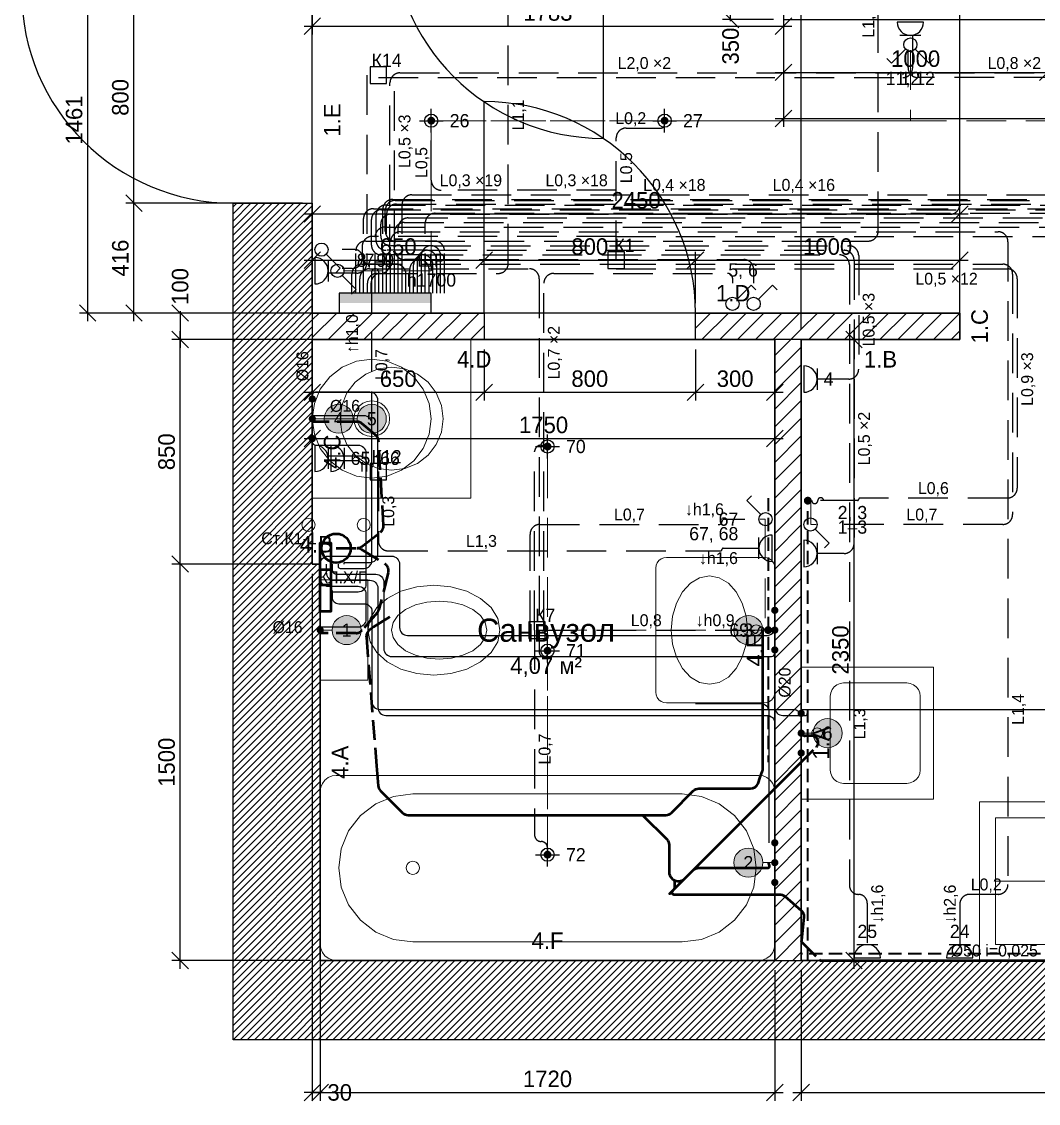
# Model space of a CAD drawing. Header units: millimetres. Extents: x -1100 to 7951, y -541 to 6973.
# Drawn here: x -1100 to 2747, y -541 to 3553 of the extents above; entities that cross this region are included whole.
import ezdxf
from ezdxf.enums import TextEntityAlignment as Align

# ---------------------------------------------------------------- set-up
doc = ezdxf.new("R2010")
doc.units = ezdxf.units.MM
for name, pattern in [('E_CABLE_DASH', [225, 150, -75]), ('E_LED_DASH', [75, 50, -25]), ('P_SURFACE_DASH', [105, 75, -30])]:
    doc.linetypes.add(name, pattern=pattern)
doc.layers.add('A-AREA', color=8, linetype='Continuous', plot=False)
for name, color, linetype in [('A-DIMS', 2, 'Continuous'), ('A-DOOR', 3, 'Continuous'), ('A-TEXT', 7, 'Continuous'), ('A-WALL', 7, 'Continuous'), ('E-BOARD', 1, 'Continuous'), ('E-LED', 221, 'E_LED_DASH'), ('E-LIGHT', 6, 'Continuous'), ('E-LINK', 5, 'E_CABLE_DASH'), ('E-SOCKET', 1, 'Continuous'), ('E-SWITCH', 5, 'Continuous'), ('E-TEXT', 7, 'Continuous'), ('L-TEXT', 7, 'Continuous'), ('P-COLD', 5, 'Continuous'), ('P-FIXT', 7, 'Continuous'), ('P-HOT', 1, 'Continuous'), ('P-RISER', 7, 'Continuous'), ('P-SEWER', 34, 'Continuous'), ('P-SYMB', 8, 'Continuous'), ('P-TEXT', 7, 'Continuous'), ('W-BOX', 1, 'Continuous'), ('W-CABLE-DEVICE', 1, 'E_CABLE_DASH'), ('W-CABLE-DEVICE-RCD', 1, 'E_CABLE_DASH'), ('W-CABLE-LIGHT', 1, 'E_CABLE_DASH'), ('W-CABLE-LOW', 1, 'E_CABLE_DASH'), ('W-CABLE-SOCKET', 1, 'E_CABLE_DASH'), ('W-CABLE-SOCKET-RCD', 1, 'E_CABLE_DASH'), ('W-TEXT', 7, 'Continuous')]:
    doc.layers.add(name, color=color, linetype=linetype)
doc.styles.add('PLEX_LIGHT', font='IBMPlexSans-Light.ttf')
doc.dimstyles.new('PLAN', dxfattribs={"dimscale": 25, "dimtxt": 2.5, "dimasz": 2.5, "dimexe": 1.25, "dimexo": 1.5, "dimgap": 0.8, "dimtad": 1, "dimdec": 0, "dimtxsty": 'PLEX_LIGHT', "dimtsz": 1.25, "dimcen": 2.5, "dimdle": 1.25, "dimclrd": 2, "dimclre": 2, "dimclrt": 2, "dimazin": 3, "dimtfac": 1, "dimtmove": 0, "dimatfit": 3})

# ---------------------------------------------------------------- blocks, each defined once
blk = doc.blocks.new('E_SOCKET')
at = {"color": 0}
for p, q in [((-1.6, 2.4), (1.6, 2.4)), ((-2, 0.4), (2, 0.4))]:
    blk.add_line(p, q, dxfattribs=at)
blk.add_arc((0, 0.4), 2, 0, 180, dxfattribs=at)
at = {"style": 'PLEX_LIGHT', "flags": 1}
for tag in ['GROUP', 'H', 'ID']:
    blk.add_attdef(tag, (0, 0), '', height=2, dxfattribs=at)
blk = doc.blocks.new('E_LED_OUTPUT')
h = blk.add_hatch(color=0)
h.dxf.hatch_style = 1
edge = h.paths.add_edge_path()
edge.add_arc((0, 1), 0.6, 0, 360)
at = {"color": 0}
for centre, start, end in [((0, 2.95), 90, 270), ((0, 2.05), 270, 90)]:
    blk.add_arc(centre, 0.45, start, end, dxfattribs=at)
at = {"style": 'PLEX_LIGHT', "flags": 1}
for tag in ['GROUP', 'H', 'ID']:
    blk.add_attdef(tag, (0, 0), '', height=2, dxfattribs=at)
blk = doc.blocks.new('E_SWITCH')
at = {"color": 0}
for p, q in [((0.71, 2.11), (2.83, 4.23)), ((2.83, 4.23), (3.54, 3.52))]:
    blk.add_line(p, q, dxfattribs=at)
blk.add_circle((0, 1.4), 1, dxfattribs=at)
at = {"style": 'PLEX_LIGHT', "flags": 1}
for tag in ['GROUP', 'H', 'ID']:
    blk.add_attdef(tag, (0, 0), '', height=2, dxfattribs=at)
blk = doc.blocks.new('E_SWITCH2')
at = {"color": 0}
for p, q in [((-2.83, 4.23), (-3.54, 3.52)), ((-0.71, 2.11), (-2.83, 4.23)), ((0.71, 2.11), (2.83, 4.23)), ((2.83, 4.23), (3.54, 3.52))]:
    blk.add_line(p, q, dxfattribs=at)
blk.add_circle((0, 1.4), 1, dxfattribs=at)
at = {"style": 'PLEX_LIGHT', "flags": 1}
for tag in ['GROUP', 'H', 'ID']:
    blk.add_attdef(tag, (0, 0), '', height=2, dxfattribs=at)
blk = doc.blocks.new('E_DOWNLIGHT')
h = blk.add_hatch(color=0)
h.dxf.hatch_style = 1
edge = h.paths.add_edge_path()
edge.add_arc((0, 0), 0.6, 0, 360)
at = {"color": 0}
for p, q in [((0, -1.8), (0, 1.8)), ((-1.8, 0), (1.8, 0))]:
    blk.add_line(p, q, dxfattribs=at)
blk.add_circle((0, 0), 1, dxfattribs=at)
at = {"style": 'PLEX_LIGHT', "flags": 1}
for tag in ['GROUP', 'H', 'ID']:
    blk.add_attdef(tag, (0, 0), '', height=2, dxfattribs=at)
blk = doc.blocks.new('E_BOARD')
h = blk.add_hatch(color=0)
h.dxf.hatch_style = 1
h.paths.add_polyline_path([(-0.5, 0.5), (0.5, 0.5), (0.5, 1), (-0.5, 1)])
at = {"color": 0}
blk.add_lwpolyline([(-0.5, 0), (0.5, 0), (0.5, 1), (-0.5, 1)], close=True, dxfattribs=at)
at = {"style": 'PLEX_LIGHT', "flags": 1}
for tag in ['GROUP', 'H', 'ID']:
    blk.add_attdef(tag, (0, 0), '', height=2, dxfattribs=at)

msp = doc.modelspace()

# ---------------------------------------------------------------- hatches: boundary and pattern name
at = {"layer": 'A-WALL'}
h = msp.add_hatch(dxfattribs=at)
h.set_pattern_fill('ANSI31', scale=6)
h.paths.add_polyline_path([(0, 2866), (0, 2450), (0, 2350), (-300, 2350), (-300, 2450), (-300, 2866)])
h = msp.add_hatch(dxfattribs=at)
h.set_pattern_fill('ANSI31', scale=15)
h.paths.add_polyline_path([(650, 2350), (0, 2350), (0, 2450), (650, 2450)])
h = msp.add_hatch(dxfattribs=at)
h.set_pattern_fill('ANSI31', scale=15)
h.paths.add_polyline_path([(1450, 2350), (1450, 2450), (1750, 2450), (1750, 2350)])
h = msp.add_hatch(dxfattribs=at)
h.set_pattern_fill('ANSI31', scale=15)
h.paths.add_polyline_path([(1750, 2450), (1850, 2450), (1850, 2350), (1850, 0), (1750, 0), (1750, 2350)])
h = msp.add_hatch(dxfattribs=at)
h.set_pattern_fill('ANSI31', scale=15)
h.paths.add_polyline_path([(2450, 2450), (2450, 2350), (2350, 2350), (1850, 2350), (1850, 2450), (2350, 2450)])
h = msp.add_hatch(dxfattribs=at)
h.set_pattern_fill('ANSI31', scale=6)
h.paths.add_polyline_path([(0, 1500), (-300, 1500), (-300, 2350), (0, 2350)])
h = msp.add_hatch(dxfattribs=at)
h.set_pattern_fill('ANSI31', scale=6)
h.paths.add_polyline_path([(0, 1500), (30, 1500), (30, 1170), (30, 0), (30, -300), (-300, -300), (-300, 0), (-300, 1170), (-300, 1500)])
h = msp.add_hatch(dxfattribs=at)
h.set_pattern_fill('ANSI31', scale=6)
h.paths.add_polyline_path([(1750, 0), (1750, -300), (30, -300), (30, 0)])
h = msp.add_hatch(dxfattribs=at)
h.set_pattern_fill('ANSI31', scale=6)
h.paths.add_polyline_path([(1750, 0), (1850, 0), (7245, 0), (7245, -300), (1850, -300), (1750, -300)])
at = {"layer": 'P-FIXT', "true_color": 0x1f77b4}
h = msp.add_hatch(color=7, dxfattribs=at)
h.dxf.hatch_style = 1
edge = h.paths.add_edge_path()
edge.add_arc((0, 2125), 13.8, 0, 360)
at = {"layer": 'P-FIXT', "true_color": 0xffffff}
h = msp.add_hatch(color=7, dxfattribs=at)
h.dxf.hatch_style = 1
edge = h.paths.add_edge_path()
edge.add_arc((100, 2050), 55, 0, 360)
h = msp.add_hatch(color=7, dxfattribs=at)
h.dxf.hatch_style = 1
edge = h.paths.add_edge_path()
edge.add_arc((225, 2050), 55, 0, 360)
at = {"layer": 'P-FIXT', "true_color": 0x1f77b4}
h = msp.add_hatch(color=7, dxfattribs=at)
h.dxf.hatch_style = 1
edge = h.paths.add_edge_path()
edge.add_arc((0, 2050), 13.8, 0, 360)
at = {"layer": 'P-FIXT', "true_color": 0x8c564b}
h = msp.add_hatch(color=7, dxfattribs=at)
h.dxf.hatch_style = 1
edge = h.paths.add_edge_path()
edge.add_arc((0, 2050), 13.8, 0, 360)
at = {"layer": 'P-FIXT', "true_color": 0xd62728}
h = msp.add_hatch(color=7, dxfattribs=at)
h.dxf.hatch_style = 1
edge = h.paths.add_edge_path()
edge.add_arc((0, 1975), 13.8, 0, 360)
h = msp.add_hatch(color=7, dxfattribs=at)
h.dxf.hatch_style = 1
edge = h.paths.add_edge_path()
edge.add_arc((1750, 1325), 13.8, 0, 360)
at = {"layer": 'P-FIXT', "true_color": 0xffffff}
h = msp.add_hatch(color=7, dxfattribs=at)
h.dxf.hatch_style = 1
edge = h.paths.add_edge_path()
edge.add_arc((130, 1250), 55, 0, 360)
h = msp.add_hatch(color=7, dxfattribs=at)
h.dxf.hatch_style = 1
edge = h.paths.add_edge_path()
edge.add_arc((1650, 1250), 55, 0, 360)
at = {"layer": 'P-FIXT', "true_color": 0x1f77b4}
h = msp.add_hatch(color=7, dxfattribs=at)
h.dxf.hatch_style = 1
edge = h.paths.add_edge_path()
edge.add_arc((30, 1250), 13.8, 0, 360)
at = {"layer": 'P-FIXT', "true_color": 0x8c564b}
h = msp.add_hatch(color=7, dxfattribs=at)
h.dxf.hatch_style = 1
edge = h.paths.add_edge_path()
edge.add_arc((30, 1250), 13.8, 0, 360)
h = msp.add_hatch(color=7, dxfattribs=at)
h.dxf.hatch_style = 1
edge = h.paths.add_edge_path()
edge.add_arc((1750, 1250), 13.8, 0, 360)
at = {"layer": 'P-FIXT', "true_color": 0x1f77b4}
h = msp.add_hatch(color=7, dxfattribs=at)
h.dxf.hatch_style = 1
edge = h.paths.add_edge_path()
edge.add_arc((1750, 1175), 13.8, 0, 360)
h = msp.add_hatch(color=7, dxfattribs=at)
h.dxf.hatch_style = 1
edge = h.paths.add_edge_path()
edge.add_arc((1850, 935), 13.8, 0, 360)
at = {"layer": 'P-FIXT', "true_color": 0xffffff}
h = msp.add_hatch(color=7, dxfattribs=at)
h.dxf.hatch_style = 1
edge = h.paths.add_edge_path()
edge.add_arc((1950, 860), 55, 0, 360)
at = {"layer": 'P-FIXT', "true_color": 0x8c564b}
h = msp.add_hatch(color=7, dxfattribs=at)
h.dxf.hatch_style = 1
edge = h.paths.add_edge_path()
edge.add_arc((1850, 860), 13.8, 0, 360)
at = {"layer": 'P-FIXT', "true_color": 0xd62728}
h = msp.add_hatch(color=7, dxfattribs=at)
h.dxf.hatch_style = 1
edge = h.paths.add_edge_path()
edge.add_arc((1850, 785), 13.8, 0, 360)
h = msp.add_hatch(color=7, dxfattribs=at)
h.dxf.hatch_style = 1
edge = h.paths.add_edge_path()
edge.add_arc((1750, 445), 13.8, 0, 360)
at = {"layer": 'P-FIXT', "true_color": 0xffffff}
h = msp.add_hatch(color=7, dxfattribs=at)
h.dxf.hatch_style = 1
edge = h.paths.add_edge_path()
edge.add_arc((1650, 370), 55, 0, 360)
at = {"layer": 'P-FIXT', "true_color": 0x8c564b}
h = msp.add_hatch(color=7, dxfattribs=at)
h.dxf.hatch_style = 1
edge = h.paths.add_edge_path()
edge.add_arc((1750, 370), 13.8, 0, 360)
at = {"layer": 'P-FIXT', "true_color": 0x1f77b4}
h = msp.add_hatch(color=7, dxfattribs=at)
h.dxf.hatch_style = 1
edge = h.paths.add_edge_path()
edge.add_arc((1750, 295), 13.8, 0, 360)

# ---------------------------------------------------------------- linework, layer by layer
at = {"layer": 'A-AREA'}
for points in [[(1850, 0), (1850, 2350), (2450, 2350), (2450, 2450), (0, 2450), (0, 3911), (1783, 3911), (1783, 3561), (7245, 3561), (7245, 0)], [(30, 0), (30, 1500), (0, 1500), (0, 2350), (1750, 2350), (1750, 0)]]:
    msp.add_lwpolyline(points, close=True, dxfattribs=at)
at = {"layer": 'A-DOOR'}
for p, q in [((1100, 3911), (1100, 3111)), ((650, 2450), (650, 3250))]:
    msp.add_line(p, q, dxfattribs=at)
for centre, start, end in [((1100, 3911), 180, -90), ((-300, 3666), 180, -90), ((650, 2450), 0, 90)]:
    msp.add_arc(centre, 800, start, end, dxfattribs=at)
at = {"layer": 'A-WALL'}
for p, q in [((-300, 2350), (-300, 2866)), ((-300, 2866), (0, 2866)), ((0, 2866), (0, 2350)), ((0, 2450), (650, 2450)), ((650, 2450), (650, 2350)), ((1450, 2350), (1450, 2450)), ((1450, 2450), (1750, 2450)), ((1750, 2450), (1850, 2450)), ((1850, 2450), (2450, 2450)), ((2450, 2450), (2450, 2350)), ((-300, 1500), (-300, 2350)), ((650, 2350), (0, 2350)), ((0, 2350), (0, 1500)), ((1750, 2350), (1450, 2350)), ((1750, 0), (1750, 2350)), ((1850, 2350), (1850, 0)), ((2450, 2350), (1850, 2350)), ((-300, -300), (-300, 1500)), ((0, 1500), (30, 1500)), ((30, 1500), (30, 0)), ((30, 0), (1750, 0)), ((1750, 0), (7245, 0)), ((30, -300), (-300, -300)), ((1750, -300), (30, -300)), ((7245, -300), (1750, -300))]:
    msp.add_line(p, q, dxfattribs=at)
at = {"layer": 'E-LED', "lineweight": 35}
for p, q in [((1725, 1750), (1725, 750)), ((1875, 0), (1875, 1740)), ((4255, 25), (1850, 25))]:
    msp.add_line(p, q, dxfattribs=at)
at = {"layer": 'E-LINK', "lineweight": 18}
for points in [[(2263, 3444.5), (2263, 3178), (1333, 3178)], [(116.5, 2610), (450, 2610), (450, 3178)], [(1333, 3178), (450, 3178), (3050, 3178), (3050, 2561), (3050, 1780), (3050, 1000), (5345, 1000), (6545, 1000), (6545, 2561), (5345, 2561)], [(1713.8, 1250), (890, 1250), (890, 1172), (890, 400), (890, 1945)], [(1906.5, 1650), (1886.2, 1650), (1886.2, 1740)], [(1693.5, 1670), (1713.8, 1670), (1713.8, 1250)]]:
    msp.add_lwpolyline(points, dxfattribs=at)
at = {"layer": 'P-COLD', "lineweight": 25, "true_color": 0x1f77b4}
for points in [[(120, 1500), (120, 1503.1, -0.414214), (123.1, 1506.2), (218.1, 1506.2, 0.414214), (248.1, 1536.2), (248.1, 2120, 0.414214), (218.1, 2150), (12.5, 2150, 0.414214), (0, 2137.5), (0, 2125)], [(97.5, 1500), (97.5, 1491.9, 0.414214), (105.6, 1483.8), (195.6, 1483.8, 0.414214), (225.6, 1513.8), (225.6, 2031.2, 0.414214), (195.6, 2061.2), (0, 2061.2)], [(30, 1500), (30, 1446.2, 0.414214), (60, 1416.2), (173.1, 1416.2, -0.414214), (203.1, 1386.2), (203.1, 1291.2, -0.414214), (173.1, 1261.2), (30, 1261.2)], [(52.5, 1500), (52.5, 1468.8, 0.414214), (82.5, 1438.8), (218.1, 1438.8, -0.414214), (248.1, 1408.8), (248.1, 957.5, 0.414214), (278.1, 927.5), (1720, 927.5, -0.414214), (1750, 897.5), (1750, 295)], [(75, 1500), (75, 1480.6, 0.414214), (94.4, 1461.2), (240.6, 1461.2, -0.414214), (270.6, 1431.2), (270.6, 1180, 0.414214), (300.6, 1150), (1737.5, 1150, 0.414214), (1750, 1162.5), (1750, 1175)], [(1750, 1150), (1750, 957.5, 0.414214), (1780, 927.5), (1868.8, 927.5, 0.414214), (1872.5, 931.2), (1872.5, 935)], [(1850, 950), (2820, 950, -0.414214), (2850, 920), (2850, 12.5, -0.414214), (2837.5, 0), (2825, 0)]]:
    msp.add_lwpolyline(points, format="xyb", dxfattribs=at)
at = {"layer": 'P-FIXT', "lineweight": 18}
for p, q in [((13.8, 2050), (45, 2050)), ((13.8, 2050), (170, 2050)), ((43.8, 1250), (75, 1250)), ((1736.2, 1250), (1705, 1250)), ((1863.8, 860), (1895, 860)), ((1736.2, 370), (1705, 370))]:
    msp.add_line(p, q, dxfattribs=at)
for centre in [(100, 2050), (225, 2050), (130, 1250), (1650, 1250), (1950, 860), (1650, 370)]:
    msp.add_circle(centre, 55, dxfattribs=at)
at = {"layer": 'P-HOT', "lineweight": 25, "true_color": 0xd62728}
for points in [[(0, 1975), (0, 1962.5, 0.414214), (12.5, 1950), (173.1, 1950, -0.414214), (203.1, 1920), (203.1, 1423.8, -0.414214), (173.1, 1393.8), (78.1, 1393.8, -0.414214), (75, 1396.9), (75, 1400)], [(30, 1400), (30, 1500, -0.414214), (60, 1530), (300, 1530, -0.414214), (330, 1500), (330, 1260, 0.414214), (360, 1230), (1720, 1230, 0.414214), (1750, 1260), (1750, 1325)], [(75, 1400), (75, 1375, 0.414214), (100, 1350), (195.6, 1350, -0.414214), (225.6, 1320), (225.6, 980, 0.414214), (255.6, 950), (1820, 950, -0.414214), (1850, 920), (1850, 785)], [(1450, 972.5), (1697.5, 972.5, -0.414214), (1727.5, 942.5), (1727.5, 445)]]:
    msp.add_lwpolyline(points, format="xyb", dxfattribs=at)
at = {"layer": 'P-RISER', "lineweight": 50, "true_color": 0x1f77b4}
msp.add_lwpolyline([(30, 1420), (30, 1580), (70, 1580), (70, 1420)], close=True, dxfattribs=at)
at = {"layer": 'P-RISER', "lineweight": 50, "true_color": 0xd62728}
msp.add_lwpolyline([(30, 1320), (30, 1480), (70, 1480), (70, 1320)], close=True, dxfattribs=at)
at = {"layer": 'P-RISER', "lineweight": 18, "true_color": 0x1f77b4}
msp.add_circle((-14.5, 1648), 24.8, dxfattribs=at)
at = {"layer": 'P-RISER', "lineweight": 18, "true_color": 0xd62728}
msp.add_circle((194.5, 1648), 24.8, dxfattribs=at)
at = {"layer": 'P-RISER', "lineweight": 50, "true_color": 0x8c564b}
msp.add_circle((90, 1560), 55, dxfattribs=at)
at = {"layer": 'P-SEWER', "linetype": 'P_SURFACE_DASH', "lineweight": 50, "true_color": 0xe6862a}
for points in [[(90, 1560), (169, 1560, 0.166252), (187.4, 1566.3), (258.1, 1621, 0.247585), (269.7, 1646.5), (250.8, 1966.4, 0.205993), (240.1, 1987.6), (187.7, 2031.7, 0.176599), (168.4, 2038.8), (0, 2038.8)], [(90, 1560), (170.7, 1560, -0.139895), (186.6, 1555.5), (274.4, 1500.9, -0.327255), (287.6, 1468), (251.7, 1327.5, -0.115912), (245.4, 1315.4), (188.3, 1249.2, -0.218101), (165.5, 1238.8), (30, 1238.8)], [(293.4, 1300), (230.8, 1261.3, 0.028753), (227.9, 1259.3), (215.7, 1249.6, 0.250353), (204.4, 1223.7), (243.1, 736.9)], [(1844.1, 744.1), (1907.3, 807.3, 0.198912), (1914.6, 825), (1914.6, 825, 0.198912), (1907.3, 842.7), (1907.3, 842.7, 0.198912), (1889.6, 850), (1865.4, 850, -0.198912), (1854.5, 854.5), (1850, 859)], [(1850.5, 75.9), (1850.3, 73.3, 0.225889), (1851.9, 68.8), (1917.4, 3.4)]]:
    msp.add_lwpolyline(points, format="xyb", dxfattribs=at)
at = {"layer": 'P-SEWER', "lineweight": 50, "true_color": 0x8c564b}
for points in [[(1703.9, 717.7), (1704.5, 719.2, 0.087407), (1705, 722.3), (1705, 1250)], [(1360.4, 254.3), (1357.3, 254.3, 0.198912), (1352.1, 252.1), (1352.1, 252.1, 1), (1352.1, 252.1), (1844.1, 744.1)], [(243.1, 736.9), (249.1, 661, 0.178359), (257.8, 642.2), (341.2, 558.8, 0.198912), (362.4, 550), (1337.6, 550, 0.198912), (1358.8, 558.8), (1441.2, 641.2, -0.198912), (1462.4, 650), (1658.3, 650, 0.315388), (1686.5, 669.7), (1695.3, 694.1)], [(1250, 550), (1341.2, 458.8, -0.198912), (1350, 437.6), (1350, 333.1, 0.198912), (1358.8, 311.9), (1361.9, 308.8, 0.198912), (1383.1, 300), (1387.6, 300, 0.198912), (1408.8, 308.8), (1441.2, 341.2, -0.198912), (1462.4, 350), (1722.7, 350, 0.487928), (1729.8, 359), (1727.7, 367, -0.061321), (1727.5, 369), (1727.5, 370)], [(1370.7, 300), (1370.7, 278, -0.198912), (1365.5, 265.5), (1362.5, 262.5, 0.198912), (1360.4, 257.3), (1360.4, 257.3, 0.198912), (1362.5, 252.1), (1362.5, 252.1, 0.198912), (1367.7, 250), (1768.1, 250, -0.179864), (1787.7, 242.7), (1849.4, 189.5, -0.245299), (1859.6, 163.7), (1850.5, 75.9)], [(1917.4, 3.4), (1919, 1.7, 0.198912), (1923.1, 0), (2825, 0)]]:
    msp.add_lwpolyline(points, format="xyb", dxfattribs=at)
msp.add_lwpolyline([(1850, 859), (1850, 860)], dxfattribs=at)
at = {"layer": 'P-SEWER', "linetype": 'P_SURFACE_DASH', "lineweight": 50, "true_color": 0xe6862a}
msp.add_lwpolyline([(1695.3, 694.1), (1703.9, 717.7)], dxfattribs=at)
at = {"layer": 'P-SYMB', "lineweight": 18}
for points in [[(0, 1750), (0, 2350), (600, 2350), (600, 1750)], [(225, 2275), (283.2, 2267.3), (337.5, 2244.9), (384.1, 2209.1), (419.9, 2162.5), (442.3, 2108.2), (450, 2050), (442.3, 1991.8), (419.9, 1937.5), (384.1, 1890.9), (337.5, 1855.1), (283.2, 1832.7), (225, 1825), (166.8, 1832.7), (112.5, 1855.1), (65.9, 1890.9), (30.1, 1937.5), (7.7, 1991.8), (0, 2050), (7.7, 2108.2), (30.1, 2162.5), (65.9, 2209.1), (112.5, 2244.9), (166.8, 2267.3)], [(300, 2245), (350.5, 2238.4), (397.5, 2218.9), (437.9, 2187.9), (468.9, 2147.5), (488.4, 2100.5), (495, 2050), (488.4, 1999.5), (468.9, 1952.5), (437.9, 1912.1), (397.5, 1881.1), (350.5, 1861.6), (300, 1855), (249.5, 1861.6), (202.5, 1881.1), (162.1, 1912.1), (131.1, 1952.5), (111.6, 1999.5), (105, 2050), (111.6, 2100.5), (131.1, 2147.5), (162.1, 2187.9), (202.5, 2218.9), (249.5, 2238.4)], [(225, 2117.5), (242.5, 2115.2), (258.8, 2108.5), (272.7, 2097.7), (283.5, 2083.8), (290.2, 2067.5), (292.5, 2050), (290.2, 2032.5), (283.5, 2016.2), (272.7, 2002.3), (258.8, 1991.5), (242.5, 1984.8), (225, 1982.5), (207.5, 1984.8), (191.2, 1991.5), (177.3, 2002.3), (166.5, 2016.2), (159.8, 2032.5), (157.5, 2050), (159.8, 2067.5), (166.5, 2083.8), (177.3, 2097.7), (191.2, 2108.5), (207.5, 2115.2)], [(1750, 1015), (1748.6, 1004.6), (1744.6, 995), (1738.3, 986.7), (1730, 980.4), (1720.4, 976.4), (1710, 975), (1340, 975), (1329.6, 976.4), (1320, 980.4), (1311.7, 986.7), (1305.4, 995), (1301.4, 1004.6), (1300, 1015), (1300, 1485), (1301.4, 1495.4), (1305.4, 1505), (1311.7, 1513.3), (1320, 1519.6), (1329.6, 1523.6), (1340, 1525), (1710, 1525), (1720.4, 1523.6), (1730, 1519.6), (1738.3, 1513.3), (1744.6, 1505), (1748.6, 1495.4), (1750, 1485)], [(30, 1060), (30, 1440), (210, 1440), (210, 1060)], [(1502.5, 1045), (1465.2, 1052), (1430.5, 1072.5), (1400.7, 1105), (1377.8, 1147.5), (1363.4, 1196.9), (1358.5, 1250), (1363.4, 1303.1), (1377.8, 1352.5), (1400.7, 1395), (1430.5, 1427.5), (1465.2, 1448), (1502.5, 1455), (1539.8, 1448), (1574.5, 1427.5), (1604.3, 1395), (1627.2, 1352.5), (1641.6, 1303.1), (1646.5, 1250), (1641.6, 1196.9), (1627.2, 1147.5), (1604.3, 1105), (1574.5, 1072.5), (1539.8, 1052)], [(460, 1420), (524.7, 1414.2), (585, 1397.2), (636.8, 1370.2), (676.5, 1335), (701.5, 1294), (710, 1250), (701.5, 1206), (676.5, 1165), (636.8, 1129.8), (585, 1102.8), (524.7, 1085.8), (460, 1080), (395.3, 1085.8), (335, 1102.8), (283.2, 1129.8), (243.5, 1165), (218.5, 1206), (210, 1250), (218.5, 1294), (243.5, 1335), (283.2, 1370.2), (335, 1397.2), (395.3, 1414.2)], [(480, 1360), (526.6, 1356.3), (570, 1345.3), (607.3, 1327.8), (635.9, 1305), (653.9, 1278.5), (660, 1250), (653.9, 1221.5), (635.9, 1195), (607.3, 1172.2), (570, 1154.7), (526.6, 1143.7), (480, 1140), (433.4, 1143.7), (390, 1154.7), (352.7, 1172.2), (324.1, 1195), (306.1, 1221.5), (300, 1250), (306.1, 1278.5), (324.1, 1305), (352.7, 1327.8), (390, 1345.3), (433.4, 1356.3)], [(1680, 1230), (1674.8, 1230.7), (1670, 1232.7), (1665.9, 1235.9), (1662.7, 1240), (1660.7, 1244.8), (1660, 1250), (1660.7, 1255.2), (1662.7, 1260), (1665.9, 1264.1), (1670, 1267.3), (1674.8, 1269.3), (1680, 1270), (1685.2, 1269.3), (1690, 1267.3), (1694.1, 1264.1), (1697.3, 1260), (1699.3, 1255.2), (1700, 1250), (1699.3, 1244.8), (1697.3, 1240), (1694.1, 1235.9), (1690, 1232.7), (1685.2, 1230.7)], [(1850, 610), (1850, 1110), (2350, 1110), (2350, 610)], [(1960, 1000), (1961.7, 1012.9), (1966.7, 1025), (1974.6, 1035.4), (1985, 1043.3), (1997.1, 1048.3), (2010, 1050), (2250, 1050), (2262.9, 1048.3), (2275, 1043.3), (2285.4, 1035.4), (2293.3, 1025), (2298.3, 1012.9), (2300, 1000), (2300, 720), (2298.3, 707.1), (2293.3, 695), (2285.4, 684.6), (2275, 676.7), (2262.9, 671.7), (2250, 670), (2010, 670), (1997.1, 671.7), (1985, 676.7), (1974.6, 684.6), (1966.7, 695), (1961.7, 707.1), (1960, 720)], [(1910, 880), (1915.2, 879.3), (1920, 877.3), (1924.1, 874.1), (1927.3, 870), (1929.3, 865.2), (1930, 860), (1929.3, 854.8), (1927.3, 850), (1924.1, 845.9), (1920, 842.7), (1915.2, 840.7), (1910, 840), (1904.8, 840.7), (1900, 842.7), (1895.9, 845.9), (1892.7, 850), (1890.7, 854.8), (1890, 860), (1890.7, 865.2), (1892.7, 870), (1895.9, 874.1), (1900, 877.3), (1904.8, 879.3)], [(1690, 0), (1705.5, 2), (1720, 8), (1732.4, 17.6), (1742, 30), (1748, 44.5), (1750, 60), (1750, 640), (1748, 655.5), (1742, 670), (1732.4, 682.4), (1720, 692), (1705.5, 698), (1690, 700), (90, 700), (74.5, 698), (60, 692), (47.6, 682.4), (38, 670), (32, 655.5), (30, 640), (30, 60), (32, 44.5), (38, 30), (47.6, 17.6), (60, 8), (74.5, 2), (90, 0)], [(1400, 70), (1472.5, 79.5), (1540, 107.5), (1598, 152), (1642.5, 210), (1670.5, 277.5), (1680, 350), (1680, 350), (1670.5, 422.5), (1642.5, 490), (1598, 548), (1540, 592.5), (1472.5, 620.5), (1400, 630), (380, 630), (307.5, 620.5), (240, 592.5), (182, 548), (137.5, 490), (109.5, 422.5), (100, 350), (100, 350), (109.5, 277.5), (137.5, 210), (182, 152), (240, 107.5), (307.5, 79.5), (380, 70)], [(3125, 0), (2525, 0), (2525, 600), (3125, 600)], [(3065, 60), (2585, 60), (2585, 540), (3065, 540)], [(405, 350), (404.1, 356.5), (401.7, 362.5), (397.7, 367.7), (392.5, 371.7), (386.5, 374.1), (380, 375), (373.5, 374.1), (367.5, 371.7), (362.3, 367.7), (358.3, 362.5), (355.9, 356.5), (355, 350), (355.9, 343.5), (358.3, 337.5), (362.3, 332.3), (367.5, 328.3), (373.5, 325.9), (380, 325), (386.5, 325.9), (392.5, 328.3), (397.7, 332.3), (401.7, 337.5), (404.1, 343.5)]]:
    msp.add_lwpolyline(points, close=True, dxfattribs=at)
msp.add_lwpolyline([(3065, 300), (2585, 300)], dxfattribs=at)
at = {"layer": 'W-BOX'}
for points in [[(218.8, 3318.8), (281.2, 3318.8), (281.2, 3381.2), (218.8, 3381.2)], [(1118.8, 2618.8), (1181.2, 2618.8), (1181.2, 2681.2), (1118.8, 2681.2)], [(218.8, 1818.8), (281.2, 1818.8), (281.2, 1881.2), (218.8, 1881.2)], [(818.8, 1218.8), (881.2, 1218.8), (881.2, 1281.2), (818.8, 1281.2)]]:
    msp.add_lwpolyline(points, close=True, dxfattribs=at)
at = {"layer": 'W-CABLE-DEVICE', "true_color": 0x4fb0a0}
msp.add_lwpolyline([(339.6, 2525), (339.6, 2860, -0.414214), (377.1, 2897.5), (6912.5, 2897.5, -0.414214), (6950, 2860), (6950, 252.5, -0.414214), (6947.5, 250), (6947.5, 250, 0.414214), (6945, 247.5), (6945, 60)], format="xyb", dxfattribs=at)
at = {"layer": 'W-CABLE-DEVICE', "true_color": 0x5f9ed1}
msp.add_lwpolyline([(427.1, 2525), (427.1, 2790, -0.414214), (464.6, 2827.5), (3330, 2827.5, -0.414214), (3367.5, 2790), (3367.5, 60)], format="xyb", dxfattribs=at)
at = {"layer": 'W-CABLE-DEVICE', "true_color": 0xe67f8a}
msp.add_lwpolyline([(310.4, 2525), (310.4, 2755, -0.414214), (347.9, 2792.5), (3295, 2792.5, -0.414214), (3332.5, 2755), (3332.5, 60)], format="xyb", dxfattribs=at)
at = {"layer": 'W-CABLE-DEVICE', "true_color": 0xa8344f}
msp.add_lwpolyline([(295.8, 2525), (295.8, 2720, -0.414214), (333.3, 2757.5), (2595, 2757.5, -0.414214), (2632.5, 2720), (2632.5, 287.5, -0.414214), (2595, 250), (2487.5, 250, 0.414214), (2450, 212.5), (2450, 60)], format="xyb", dxfattribs=at)
at = {"layer": 'W-CABLE-DEVICE', "true_color": 0x7f7fc9}
msp.add_lwpolyline([(412.5, 2525), (412.5, 2667.5, -0.414214), (450, 2705), (2030, 2705, -0.414214), (2067.5, 2667.5), (2067.5, 2237.5, -0.414214), (2030, 2200), (1910, 2200)], format="xyb", dxfattribs=at)
at = {"layer": 'W-CABLE-DEVICE', "true_color": 0x76b7b2}
msp.add_lwpolyline([(397.9, 2525), (397.9, 2650, -0.414214), (435.4, 2687.5), (2012.5, 2687.5, -0.414214), (2050, 2650), (2050, 1577.5, -0.414214), (2012.5, 1540), (1910, 1540)], format="xyb", dxfattribs=at)
at = {"layer": 'W-CABLE-DEVICE-RCD', "true_color": 0xc2185b}
msp.add_lwpolyline([(325, 2525), (325, 2772.5, -0.414214), (362.5, 2810), (3312.5, 2810, -0.414214), (3350, 2772.5), (3350, 60)], format="xyb", dxfattribs=at)
at = {"layer": 'W-CABLE-DEVICE-RCD', "true_color": 0xe15759}
for points in [[(252.1, 2525), (252.1, 2603.3, 0.414214), (237.9, 2617.5), (237.9, 2617.5, 0.414214), (223.8, 2603.3), (223.8, 1850)], [(206.2, 1850), (206.2, 1879.4, 0.414214), (176.9, 1908.8), (60, 1908.8)], [(188.8, 1850), (188.8, 1870.6, 0.414214), (168.1, 1891.2), (60, 1891.2)], [(250, 1850), (250, 1587.5, 0.414214), (287.5, 1550), (1545, 1550, 0.414214), (1550, 1555), (1550, 1555, -0.414214), (1555, 1560), (1690, 1560)]]:
    msp.add_lwpolyline(points, format="xyb", dxfattribs=at)
at = {"layer": 'W-CABLE-LIGHT', "true_color": 0xa6761d}
msp.add_lwpolyline([(193.8, 2525), (193.8, 2807.5, -0.414214), (231.2, 2845), (3512.5, 2845, 0.414214), (3550, 2882.5), (3550, 5112.5, -0.414214), (3587.5, 5150), (6159.2, 5150, -0.414214), (6168.8, 5140.5), (6168.8, 5131)], format="xyb", dxfattribs=at)
at = {"layer": 'W-CABLE-LIGHT', "true_color": 0xd4a72c}
msp.add_lwpolyline([(164.6, 2525), (164.6, 2685, -0.414214), (202.1, 2722.5), (2103.8, 2722.5, 0.414214), (2141.2, 2760), (2141.2, 4942.8, 0.414214), (2134, 4950), (2134, 4950, 0.414214), (2126.8, 4942.8), (2126.8, 4931)], format="xyb", dxfattribs=at)
at = {"layer": 'W-CABLE-LIGHT', "true_color": 0x9c755f}
msp.add_lwpolyline([(208.3, 2525), (208.3, 2562.5, -0.414214), (245.8, 2600), (703.8, 2600, 0.414214), (741.2, 2637.5), (741.2, 4281)], format="xyb", dxfattribs=at)
at = {"layer": 'W-CABLE-LIGHT', "true_color": 0xf28e2b}
for points in [[(3067.5, 1850), (3067.5, 3303.8, 0.414214), (3030, 3341.2), (2291.8, 3341.2, -0.414214), (2254.2, 3378.8), (2254.2, 3448)], [(1150, 2915), (487.5, 2915, -0.414214), (450, 2952.5), (450, 3178)], [(1150, 2650), (1150, 3112.5, -0.414214), (1187.5, 3150), (1319, 3150, 0.414214), (1333, 3164), (1333, 3178)], [(1150, 2740), (226.2, 2740, 0.414214), (188.8, 2702.5), (188.8, 2656.2, -0.414214), (151.2, 2618.8), (113, 2618.8)], [(1150, 2740), (3012.5, 2740, -0.414214), (3050, 2702.5), (3050, 1850)], [(150, 2525), (150, 2597.5, -0.414214), (187.5, 2635), (1150, 2635)], [(1150, 2635), (2612.5, 2635, -0.414214), (2650, 2597.5), (2650, 1687.5, -0.414214), (2612.5, 1650), (1963, 1650)], [(1150, 2617.5), (2630, 2617.5, -0.414214), (2667.5, 2580), (2667.5, 1787.5, -0.414214), (2630, 1750), (2072.5, 1750, 0.414214), (2067.5, 1745), (2067.5, 1745, -0.414214), (2062.5, 1740), (1922.5, 1740)]]:
    msp.add_lwpolyline(points, format="xyb", dxfattribs=at)
at = {"layer": 'W-CABLE-LIGHT', "true_color": 0xc9845c}
for points in [[(179.2, 2525), (179.2, 2580, -0.414214), (216.7, 2617.5), (821.2, 2617.5, -0.414214), (858.8, 2580), (858.8, 1250)], [(876.2, 1250), (876.2, 2562.5, -0.414214), (913.8, 2600), (1571.5, 2600, -0.414214), (1590, 2581.5), (1590, 2563)], [(841.2, 1250), (841.2, 1925.6, -0.414214), (865.6, 1950), (887.5, 1950, -0.414214), (890, 1947.5), (890, 1945)], [(823.8, 1250), (823.8, 1612.5, -0.414214), (861.2, 1650), (1540, 1650, 0.414214), (1550, 1660), (1550, 1660, -0.414214), (1560, 1670), (1637, 1670)], [(841.2, 1250), (841.2, 474.4, 0.414214), (865.6, 450), (865.6, 450, -0.414214), (890, 425.6), (890, 400)], [(858.8, 1250), (858.8, 1165.6, 0.414214), (874.4, 1150), (879, 1150, 0.414214), (890, 1161), (890, 1172)]]:
    msp.add_lwpolyline(points, format="xyb", dxfattribs=at)
msp.add_lwpolyline([(850, 1250), (1677.5, 1250)], dxfattribs=at)
at = {"layer": 'W-CABLE-LOW'}
for points in [[(500, 2525), (500, 2685, 0.414214), (462.5, 2722.5), (313.8, 2722.5, -0.414214), (276.2, 2760), (276.2, 2838.8, -0.414214), (313.8, 2876.2), (6712.5, 2876.2, 0.414214), (6750, 2913.8), (6750, 6132.5, -0.414214), (6767.5, 6150), (6767.5, 6150, 0.414214), (6785, 6167.5), (6785, 6196)], [(485.4, 2525), (485.4, 2667.5, 0.414214), (447.9, 2705), (296.2, 2705, -0.414214), (258.8, 2742.5), (258.8, 2786.2, -0.414214), (296.2, 2823.8), (2412.5, 2823.8, 0.414214), (2450, 2861.2), (2450, 4512.5, 0.414214), (2412.5, 4550), (2196.2, 4550, 0.414214), (2158.8, 4512.5), (2158.8, 4486.4, -0.414214), (2123.4, 4451), (2088, 4451)], [(456.2, 2525), (456.2, 2632.5, 0.414214), (418.8, 2670), (261.2, 2670, -0.414214), (223.8, 2707.5), (223.8, 2803.8, -0.414214), (261.2, 2841.2), (4912.5, 2841.2, 0.414214), (4950, 2878.8), (4950, 3346.5, 0.414214), (4946.5, 3350), (4946.5, 3350, -0.414214), (4943, 3353.5), (4943, 3376)], [(470.8, 2525), (470.8, 2650, 0.414214), (433.3, 2687.5), (278.8, 2687.5, -0.414214), (241.2, 2725), (241.2, 2821.2, -0.414214), (278.8, 2858.8), (5112.5, 2858.8, 0.414214), (5150, 2896.2), (5150, 3336.5, 0.414214), (5136.5, 3350), (5136, 3350, -0.414214), (5123, 3363), (5123, 3376)]]:
    msp.add_lwpolyline(points, format="xyb", dxfattribs=at)
at = {"layer": 'W-CABLE-SOCKET', "true_color": 0x7f7fc9}
msp.add_lwpolyline([(266.7, 2525), (266.7, 2842.5, -0.414214), (304.2, 2880), (6212.5, 2880, 0.414214), (6250, 2917.5), (6250, 6122.5, 0.414214), (6222.5, 6150), (6204.5, 6150, 0.414214), (6195, 6140.5), (6195, 6131)], format="xyb", dxfattribs=at)
at = {"layer": 'W-CABLE-SOCKET', "true_color": 0x76b7b2}
msp.add_lwpolyline([(237.5, 2525), (237.5, 2737.5, -0.414214), (275, 2775), (3212.5, 2775, 0.414214), (3250, 2812.5), (3250, 5142.8, 0.414214), (3242.8, 5150), (3242.8, 5150, 0.414214), (3235.5, 5142.8), (3235.5, 5131)], format="xyb", dxfattribs=at)
at = {"layer": 'W-CABLE-SOCKET', "true_color": 0x4fb0a0}
for points in [[(250, 3341.2), (2234.2, 3341.2, 0.414214), (2271.8, 3378.8), (2271.8, 3501)], [(206.2, 3350), (206.2, 2638.8, -0.414214), (168.8, 2601.2), (60, 2601.2)], [(441.7, 2525), (441.7, 2615, 0.414214), (404.2, 2652.5), (348.8, 2652.5, -0.414214), (311.2, 2690), (311.2, 3350)]]:
    msp.add_lwpolyline(points, format="xyb", dxfattribs=at)
at = {"layer": 'W-CABLE-SOCKET', "true_color": 0x4e79a7}
for points in [[(222.9, 2525), (222.9, 2564.6, -0.414214), (258.3, 2600), (258.3, 2600, 0.414214), (293.8, 2635.4), (293.8, 3321.2, -0.414214), (331.2, 3358.8), (4650, 3358.8)], [(383.3, 2525), (383.3, 2632.5, -0.414214), (420.8, 2670), (1995, 2670, -0.414214), (2032.5, 2632.5), (2032.5, 283.8, 0.414214), (2066.2, 250), (2066.2, 250, -0.414214), (2100, 216.2), (2100, 60)]]:
    msp.add_lwpolyline(points, format="xyb", dxfattribs=at)
at = {"layer": 'W-CABLE-SOCKET', "true_color": 0x5f9ed1}
msp.add_lwpolyline([(281.2, 2525), (281.2, 2825, -0.414214), (318.8, 2862.5), (3903.8, 2862.5, -0.414214), (3941.2, 2825), (3941.2, 261.9, 0.414214), (3953.1, 250), (3953.1, 250, -0.414214), (3965, 238.1), (3965, 60)], format="xyb", dxfattribs=at)
at = {"layer": 'W-CABLE-SOCKET-RCD', "true_color": 0x3f6fb5}
for points in [[(354.2, 2525), (354.2, 2597.5, 0.414214), (316.7, 2635), (216.2, 2635, -0.414214), (188.8, 2662.5), (188.8, 2662.5, 0.414214), (161.2, 2690), (113, 2690)], [(368.8, 2525), (368.8, 2615, -0.414214), (406.2, 2652.5), (1632.5, 2652.5, -0.414214), (1670, 2615), (1670, 2563)]]:
    msp.add_lwpolyline(points, format="xyb", dxfattribs=at)

# ---------------------------------------------------------------- block references
at = {"layer": 'E-BOARD', "xscale": 348, "yscale": 75}
msp.add_blockref('E_BOARD', (276, 2450), dxfattribs=at)
at = {"layer": 'E-LED', "xscale": 25, "yscale": 25}
for p, rotation in [((1850, 1740), -90), ((1750, 1250), -270)]:
    msp.add_blockref('E_LED_OUTPUT', p, dxfattribs=dict(at, rotation=rotation))
at = {"layer": 'E-LIGHT', "xscale": 25, "yscale": 25}
for p in [(450, 3178), (1333, 3178), (890, 1945), (890, 1172), (890, 400)]:
    msp.add_blockref('E_DOWNLIGHT', p, dxfattribs=at)
at = {"layer": 'E-SOCKET', "xscale": 25, "yscale": 25}
for p, rotation in [((2263, 3561), -180), ((0, 2610), -90), ((1850, 2200), -90), ((0, 1900), -90), ((60, 1900), -90), ((1750, 1560), -270), ((1850, 1540), -90)]:
    msp.add_blockref('E_SOCKET', p, dxfattribs=dict(at, rotation=rotation))
for p in [(2100, 0), (2450, 0)]:
    msp.add_blockref('E_SOCKET', p, dxfattribs=at)
at = {"layer": 'E-SWITCH', "xscale": 25, "yscale": 25}
for name, p, rotation in [('E_SWITCH2', (2263, 3501), -180), ('E_SWITCH', (0, 2690), -90), ('E_SWITCH', (60, 2610), -90), ('E_SWITCH', (1750, 1670), -270), ('E_SWITCH', (1850, 1650), -90)]:
    msp.add_blockref(name, p, dxfattribs=dict(at, rotation=rotation))
for p in [(1590, 2450), (1670, 2450)]:
    msp.add_blockref('E_SWITCH', p, dxfattribs=at)

# ---------------------------------------------------------------- texts
at = {"layer": 'A-TEXT', "style": 'PLEX_LIGHT'}
for s, p in [('1.E', (75, 3180.5)), ('1.C', (2525, 2400)), ('4.C', (75, 1925)), ('4.E', (1675, 1175)), ('1.A', (1925, 822.5)), ('4.A', (105, 750))]:
    msp.add_text(s, height=62.5, rotation=90, dxfattribs=at).set_placement(p, align=Align.MIDDLE_CENTER)
for s, height, p in [('1.D', 62.5, (1592.5, 2525)), ('4.D', 62.5, (612.5, 2275)), ('1.B', 62.5, (2150, 2275)), ('4.B', 62.5, (15, 1575)), ('Санвузол', 87.5, (884.5, 1249.7)), ('4.F', 62.5, (890, 75))]:
    msp.add_text(s, height=height, dxfattribs=at).set_placement(p, align=Align.MIDDLE_CENTER)
at = {"layer": 'A-TEXT', "insert": (884.5, 1109.7), "char_height": 62.5, "attachment_point": 5, "style": 'PLEX_LIGHT'}
msp.add_mtext('4,07 м²', dxfattribs=at)
at = {"layer": 'E-TEXT', "style": 'PLEX_LIGHT'}
for s, p in [('11, 12', (2263, 3338)), ('ЩР', (451, 2650)), ('5, 6', (1630, 2613)), ('h1700', (451, 2575)), ('25', (2100, 110)), ('24', (2450, 110))]:
    msp.add_text(s, height=50, dxfattribs=at).set_placement(p, align=Align.MIDDLE_CENTER)
for s, p in [('26', (520, 3178)), ('27', (1403, 3178)), ('7–9', (198, 2650)), ('4', (1935, 2200)), ('70', (960, 1945)), ('65, 66', (145, 1900)), ('1–3', (1988, 1640)), ('71', (960, 1172)), ('72', (960, 400))]:
    msp.add_text(s, height=50, dxfattribs=at).set_placement(p, align=Align.MIDDLE_LEFT)
for s, p in [('67, 68', (1612, 1615)), ('69', (1652.5, 1250))]:
    msp.add_text(s, height=50, dxfattribs=at).set_placement(p, align=Align.MIDDLE_RIGHT)
at = {"layer": 'L-TEXT', "style": 'PLEX_LIGHT'}
for s, p in [('12', (2263, 3338)), ('5, 6', (1630, 2613))]:
    msp.add_text(s, height=50, dxfattribs=at).set_placement(p, align=Align.MIDDLE_CENTER)
for s, p in [('26', (520, 3178)), ('27', (1403, 3178)), ('8, 9', (168, 2650)), ('70', (960, 1945)), ('2, 3', (1988, 1695)), ('71', (960, 1172)), ('72', (960, 400))]:
    msp.add_text(s, height=50, dxfattribs=at).set_placement(p, align=Align.MIDDLE_LEFT)
for s, p in [('67', (1612, 1670)), ('69', (1652.5, 1250))]:
    msp.add_text(s, height=50, dxfattribs=at).set_placement(p, align=Align.MIDDLE_RIGHT)
at = {"layer": 'P-FIXT', "style": 'PLEX_LIGHT'}
for s, p in [('4', (100, 2050)), ('5', (225, 2050)), ('1', (130, 1250)), ('3', (1650, 1250)), ('6', (1950, 860)), ('2', (1650, 370))]:
    msp.add_text(s, height=50, dxfattribs=at).set_placement(p, align=Align.MIDDLE_CENTER)
at = {"layer": 'P-TEXT', "true_color": 0x1f77b4, "style": 'PLEX_LIGHT'}
for s, p in [('Ø16', (-37.5, 2248.6)), ('Ø20', (1787.5, 1051.4))]:
    msp.add_text(s, height=45, rotation=90, dxfattribs=at).set_placement(p, align=Align.MIDDLE_CENTER)
for p in [(123.6, 2098.8), (-93.6, 1261.2)]:
    msp.add_text('Ø16', height=45, dxfattribs=at).set_placement(p, align=Align.MIDDLE_CENTER)
at = {"layer": 'P-TEXT', "style": 'PLEX_LIGHT'}
for s, p in [('Ст.К1-1', (-88.3, 1597.5)), ('КЛ.Х/Г', (115, 1450))]:
    msp.add_text(s, height=45, dxfattribs=at).set_placement(p, align=Align.MIDDLE_CENTER)
at = {"layer": 'P-TEXT', "true_color": 0x8c564b, "style": 'PLEX_LIGHT'}
msp.add_text('Ø50 i=0,025', height=45, dxfattribs=at).set_placement((2580.8, 37.5), align=Align.MIDDLE_CENTER)
at = {"layer": 'W-CABLE-DEVICE', "true_color": 0xa8344f, "style": 'PLEX_LIGHT'}
for s, p in [('L1,4', (2670, 950)), ('↓h2,6', (2412.5, 213.2))]:
    msp.add_text(s, height=45, rotation=90, dxfattribs=at).set_placement(p, align=Align.MIDDLE_CENTER)
msp.add_text('L0,2', height=45, dxfattribs=at).set_placement((2550, 287.5), align=Align.MIDDLE_CENTER)
at = {"layer": 'W-CABLE-DEVICE-RCD', "true_color": 0xe15759, "style": 'PLEX_LIGHT'}
for s, p in [('L0,7', (261.2, 2255)), ('L0,3', (287.5, 1700))]:
    msp.add_text(s, height=45, rotation=90, dxfattribs=at).set_placement(p, align=Align.MIDDLE_CENTER)
for s, p in [('L1,3', (640, 1587.5)), ('↓h1,6', (1536.8, 1522.5))]:
    msp.add_text(s, height=45, dxfattribs=at).set_placement(p, align=Align.MIDDLE_CENTER)
at = {"layer": 'W-CABLE-LIGHT', "true_color": 0xd4a72c, "style": 'PLEX_LIGHT'}
msp.add_text('L1,8', height=45, rotation=90, dxfattribs=at).set_placement((2103.8, 3550.5), align=Align.MIDDLE_CENTER)
at = {"layer": 'W-CABLE-LIGHT', "true_color": 0x9c755f, "style": 'PLEX_LIGHT'}
msp.add_text('L1,1', height=45, rotation=90, dxfattribs=at).set_placement((778.8, 3200), align=Align.MIDDLE_CENTER)
at = {"layer": 'W-CABLE-LIGHT', "true_color": 0xf28e2b, "style": 'PLEX_LIGHT'}
for s, p in [('L0,2', (1204.9, 3187.5)), ('L0,6', (2350, 1787.5)), ('L0,7', (2306.5, 1687.5))]:
    msp.add_text(s, height=45, dxfattribs=at).set_placement(p, align=Align.MIDDLE_CENTER)
for p in [(412.5, 3019.6), (1187.5, 3000)]:
    msp.add_text('L0,5', height=45, rotation=90, dxfattribs=at).set_placement(p, align=Align.MIDDLE_CENTER)
at = {"layer": 'W-CABLE-LIGHT', "true_color": 0xc9845c, "style": 'PLEX_LIGHT'}
for s, p in [('L0,7 ×2', (913.8, 2300)), ('L0,7', (878.8, 800))]:
    msp.add_text(s, height=45, rotation=90, dxfattribs=at).set_placement(p, align=Align.MIDDLE_CENTER)
for s, p in [('↓h1,6', (1483.8, 1707.5)), ('L0,7', (1200, 1687.5)), ('L0,8', (1263.8, 1287.5)), ('↓h0,9', (1524.3, 1287.5))]:
    msp.add_text(s, height=45, dxfattribs=at).set_placement(p, align=Align.MIDDLE_CENTER)
at = {"layer": 'W-CABLE-SOCKET', "true_color": 0x4e79a7, "style": 'PLEX_LIGHT'}
for s, p in [('L1,3', (2070, 895)), ('↓h1,6', (2137.5, 213.2))]:
    msp.add_text(s, height=45, rotation=90, dxfattribs=at).set_placement(p, align=Align.MIDDLE_CENTER)
at = {"layer": 'W-TEXT', "style": 'PLEX_LIGHT'}
for s, height, p in [('К14', 50, (281.2, 3406.2)), ('L2,0 ×2', 45, (1256.5, 3396.2)), ('L0,8 ×2', 45, (2656.5, 3396.2)), ('L0,3 ×19', 45, (600, 2952.5)), ('L0,3 ×18', 45, (1000, 2952.5)), ('L0,4 ×18', 45, (1370, 2935)), ('L0,4 ×16', 45, (1860, 2935)), ('К1', 50, (1181.2, 2706.2)), ('L0,5 ×12', 45, (2400, 2580)), ('К12', 50, (281.2, 1906.2)), ('К7', 50, (881.2, 1306.2))]:
    msp.add_text(s, height=height, dxfattribs=at).set_placement(p, align=Align.MIDDLE_CENTER)
for s, p in [('L0,5 ×3', (348.8, 3100)), ('L0,5 ×3', (2105, 2425)), ('↑h1,0', (150, 2371.8)), ('L0,9 ×3', (2705, 2200)), ('L0,5 ×2', (2087.5, 1975))]:
    msp.add_text(s, height=45, rotation=90, dxfattribs=at).set_placement(p, align=Align.MIDDLE_CENTER)

# ---------------------------------------------------------------- dimensions: what is measured, and where the dimension line sits
at = {"layer": 'A-DIMS'}
for base, p1, p2 in [((1850, 6881), (1850, 2350), (2450, 2350)), ((0, 3536), (0, 3911), (1783, 3911)), ((1783, 3361), (1783, 3561), (2783, 3561)), ((1783, 3186), (1783, 3561), (7245, 3561)), ((0, 2825), (0, 2450), (2450, 2450)), ((0, 2650), (0, 2450), (650, 2450)), ((650, 2650), (650, 2450), (1450, 2450)), ((1450, 2650), (1450, 2450), (2450, 2450)), ((0, 2150), (0, 2350), (650, 2350)), ((0, 1975), (0, 2350), (1750, 2350)), ((650, 2150), (650, 2350), (1450, 2350)), ((1450, 2150), (1450, 2350), (1750, 2350)), ((30, -500), (30, 0), (1750, 0)), ((1850, -500), (1850, 0), (7245, 0))]:
    msp.add_linear_dim(base=base, p1=p1, p2=p2, dimstyle='PLAN', dxfattribs=at).render()
for base, p1, p2 in [((-850, 2450), (0, 2450), (0, 3911)), ((-675, 2866), (0, 2866), (0, 3666)), ((-675, 2450), (0, 2450), (0, 2866)), ((-500, 1500), (0, 1500), (0, 2350)), ((2050, 0), (1850, 0), (1850, 2350)), ((-500, 0), (30, 0), (30, 1500))]:
    msp.add_linear_dim(base=base, p1=p1, p2=p2, angle=90, dimstyle='PLAN', dxfattribs=at).render()
for base, p1, p2, location in [((1583, 3561), (1783, 3561), (1783, 3911), (1583, 3460.4)), ((-500, 2350), (2450, 2350), (2450, 2450), (-500, 2550.6))]:
    msp.add_linear_dim(base=base, p1=p1, p2=p2, angle=90, location=location, dimstyle='PLAN', override={"dimtmove": 2}, dxfattribs=at).render()
msp.add_linear_dim(base=(0, -500), p1=(0, 1500), p2=(30, 1500), location=(103.7, -500), dimstyle='PLAN', override={"dimtmove": 2}, dxfattribs=at).render()

doc.saveas('drawing.dxf')
